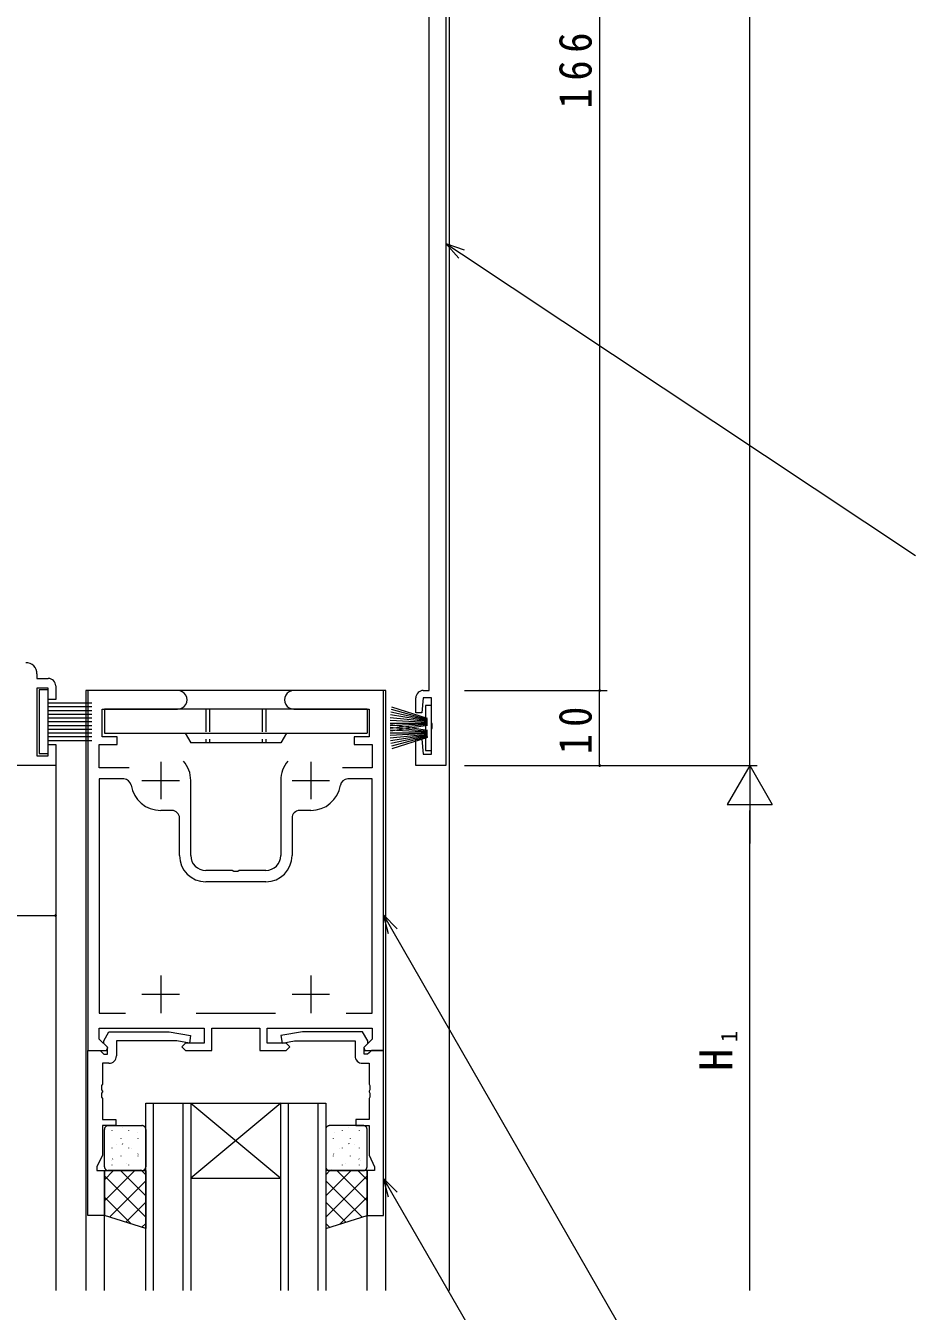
# Model space of a CAD drawing. Units: millimetres on the paper. Extents: x -420 to 373, y -297 to 267.
# Drawn here: x 98.1 to 215.7, y -193.3 to -22 of the extents above; entities that cross this region are included whole.
import ezdxf
from ezdxf.enums import TextEntityAlignment as Align

# ---------------------------------------------------------------- set-up
doc = ezdxf.new("R2010")
doc.units = ezdxf.units.MM
doc.linetypes.add('DASHED3', pattern=[4, 3, -1])
doc.linetypes.add('DOUBLE_CHAIN2', pattern=[12.8, 9, -1, 0.6, -0.6, 0.6, -1])
for name, color, linetype, lineweight in [('0-3_YKK_11', 7, 'Continuous', 9), ('0-4_YKK_12', 2, 'Continuous', 9), ('0-5_YKK_13', 4, 'Continuous', 9), ('0-6_YKK_D', 6, 'Continuous', 9)]:
    doc.layers.add(name, color=color, linetype=linetype, lineweight=lineweight)
doc.styles.add('ＭＳ ゴシック', font='')
doc.styles.get('ＭＳ ゴシック').set_extended_font_data('MS Gothic')

msp = doc.modelspace()

# ---------------------------------------------------------------- linework, layer by layer
at = {"layer": '0-3_YKK_11'}
for p, q in [((154.067, 55.422), (154.067, -120.578)), ((151.867, -110.578), (151.867, 44.169)), ((99.567, -108.378), (99.567, -108.978)), ((99.567, -108.978), (101.067, -108.978)), ((99.567, -110.278), (99.567, -119.278)), ((101.067, -110.278), (99.567, -110.278)), ((101.067, -111.778), (101.067, -110.278)), ((102.067, -109.978), (102.067, -111.778)), ((106.367, -110.578), (106.367, -158.578)), ((118.317, -110.578), (106.367, -110.578)), ((145.767, -110.578), (133.817, -110.578)), ((145.767, -158.578), (145.767, -110.578)), ((151.067, -110.578), (151.867, -110.578)), ((102.067, -111.778), (101.067, -111.778)), ((108.267, -113.078), (118.317, -113.078)), ((108.267, -116.778), (108.267, -113.078)), ((133.817, -113.078), (143.867, -113.078)), ((143.867, -113.078), (143.867, -116.778)), ((150.067, -113.578), (150.067, -111.578)), ((151.067, -111.578), (150.867, -113.578)), ((152.137, -111.578), (151.067, -111.578)), ((152.137, -114.87), (152.137, -111.578)), ((150.867, -113.578), (150.067, -113.578)), ((152.257, -115.053), (152.137, -114.87)), ((152.137, -115.786), (152.257, -115.603)), ((152.137, -119.078), (152.137, -115.786)), ((152.257, -115.603), (152.257, -115.053)), ((101.067, -117.778), (102.067, -117.778)), ((101.067, -119.278), (101.067, -117.778)), ((102.067, -117.778), (102.067, -120.578)), ((107.867, -117.778), (110.267, -117.778)), ((107.867, -120.878), (107.867, -117.778)), ((110.267, -116.778), (108.267, -116.778)), ((110.267, -117.778), (110.267, -116.778)), ((141.867, -116.778), (141.867, -117.778)), ((143.867, -116.778), (141.867, -116.778)), ((141.867, -117.778), (144.267, -117.778)), ((144.267, -117.778), (144.267, -120.878)), ((150.067, -117.078), (150.867, -117.078)), ((150.067, -120.578), (150.067, -117.078)), ((150.867, -117.078), (151.067, -119.078)), ((99.567, -119.278), (101.067, -119.278)), ((151.067, -119.078), (152.137, -119.078)), ((102.067, -120.578), (91.867, -120.578)), ((111.858, -120.878), (107.867, -120.878)), ((116.067, -120.078), (116.067, -125.078)), ((136.067, -120.078), (136.067, -125.078)), ((144.267, -120.878), (140.275, -120.878)), ((154.067, -120.578), (150.067, -120.578)), ((107.867, -122.378), (107.867, -153.578)), ((111.131, -122.378), (107.867, -122.378)), ((113.567, -122.578), (118.567, -122.578)), ((120.067, -132.578), (120.067, -122.578)), ((132.067, -122.578), (132.067, -132.578)), ((133.567, -122.578), (138.567, -122.578)), ((144.267, -122.378), (141.002, -122.378)), ((144.267, -153.578), (144.267, -122.378)), ((117.567, -126.578), (116.067, -126.578)), ((136.067, -126.578), (134.567, -126.578)), ((118.567, -132.578), (118.567, -127.578)), ((133.567, -127.578), (133.567, -132.578)), ((125.608, -134.578), (122.067, -134.578)), ((125.792, -134.698), (125.608, -134.578)), ((126.341, -134.698), (125.792, -134.698)), ((126.525, -134.578), (126.341, -134.698)), ((130.067, -134.578), (126.525, -134.578)), ((130.067, -136.078), (122.067, -136.078)), ((116.067, -148.578), (116.067, -153.578)), ((136.067, -148.578), (136.067, -153.578)), ((113.567, -151.078), (118.567, -151.078)), ((133.567, -151.078), (138.567, -151.078)), ((107.867, -153.578), (111.349, -153.578)), ((120.784, -153.578), (131.349, -153.578)), ((140.784, -153.578), (144.267, -153.578)), ((140.784, -153.578), (144.267, -153.578)), ((107.867, -155.578), (121.867, -155.578)), ((107.867, -157.054), (107.867, -155.578)), ((121.867, -155.578), (121.867, -157.578)), ((122.867, -155.578), (129.267, -155.578)), ((122.867, -158.578), (122.867, -155.578)), ((129.267, -155.578), (129.267, -158.578)), ((130.267, -155.578), (144.267, -155.578)), ((130.267, -157.578), (130.267, -155.578)), ((144.267, -155.578), (144.267, -157.054)), ((109.003, -158.19), (107.867, -157.054)), ((108.467, -157.29), (109.166, -156.078)), ((108.467, -157.628), (108.467, -157.29)), ((108.967, -158.128), (108.467, -157.628)), ((109.166, -156.078), (117.175, -156.078)), ((110.166, -157.278), (110.166, -159.278)), ((118.221, -157.278), (110.166, -157.278)), ((117.175, -156.078), (120.053, -156.585)), ((119.88, -157.57), (118.221, -157.278)), ((119.367, -157.578), (118.867, -158.078)), ((121.867, -157.578), (119.367, -157.578)), ((120.053, -156.585), (119.88, -157.57)), ((132.767, -157.578), (130.267, -157.578)), ((134.958, -156.078), (132.08, -156.585)), ((132.08, -156.585), (132.253, -157.57)), ((132.253, -157.57), (133.912, -157.278)), ((133.267, -158.078), (132.767, -157.578)), ((133.912, -157.278), (141.967, -157.278)), ((142.967, -156.078), (134.958, -156.078)), ((141.967, -157.278), (141.967, -159.278)), ((143.667, -157.29), (142.967, -156.078)), ((144.267, -157.054), (143.13, -158.19)), ((143.166, -158.128), (143.667, -157.628)), ((143.667, -157.628), (143.667, -157.29)), ((106.367, -158.578), (107.997, -158.578)), ((106.367, -180.578), (106.367, -158.578)), ((106.367, -158.578), (108.842, -158.578)), ((107.997, -158.578), (108.297, -158.878)), ((108.297, -158.878), (108.497, -159.078)), ((108.497, -159.078), (108.967, -159.078)), ((108.842, -158.578), (109.003, -158.19)), ((108.967, -159.078), (108.967, -158.128)), ((118.867, -158.078), (119.367, -158.578)), ((119.367, -158.578), (122.867, -158.578)), ((129.267, -158.578), (132.767, -158.578)), ((132.767, -158.578), (133.267, -158.078)), ((143.13, -158.19), (143.291, -158.578)), ((143.166, -159.078), (143.166, -158.128)), ((143.637, -159.078), (143.166, -159.078)), ((143.291, -158.578), (145.767, -158.578)), ((143.837, -158.878), (143.637, -159.078)), ((144.137, -158.578), (143.837, -158.878)), ((145.767, -158.578), (144.137, -158.578)), ((145.767, -180.578), (145.767, -158.578)), ((108.297, -160.278), (108.297, -163.07)), ((109.166, -160.278), (108.297, -160.278)), ((142.967, -160.278), (143.837, -160.278)), ((143.837, -160.278), (143.837, -163.07)), ((108.297, -163.07), (108.177, -163.253)), ((108.177, -163.253), (108.177, -163.803)), ((108.177, -163.803), (108.297, -163.986)), ((108.297, -164.07), (108.177, -164.253)), ((108.177, -164.253), (108.177, -164.803)), ((108.297, -163.986), (108.297, -164.07)), ((143.837, -163.07), (143.957, -163.253)), ((143.957, -163.803), (143.837, -163.986)), ((143.837, -163.986), (143.837, -164.07)), ((143.837, -164.07), (143.957, -164.253)), ((143.957, -163.253), (143.957, -163.803)), ((143.957, -164.253), (143.957, -164.803)), ((108.177, -164.803), (108.297, -164.986)), ((108.297, -164.986), (108.297, -167.778)), ((143.957, -164.803), (143.837, -164.986)), ((143.837, -164.986), (143.837, -167.778)), ((108.297, -167.778), (110.067, -167.778)), ((110.067, -167.778), (110.067, -168.578)), ((142.067, -167.778), (142.067, -168.578)), ((143.837, -167.778), (142.067, -167.778)), ((108.297, -168.578), (108.297, -172.512)), ((110.067, -168.578), (108.297, -168.578)), ((142.067, -168.578), (143.837, -168.578)), ((143.837, -168.578), (143.837, -172.512)), ((108.297, -172.512), (107.567, -174.078)), ((143.837, -172.512), (144.567, -174.078)), ((107.567, -174.078), (107.567, -174.578)), ((107.567, -174.578), (108.567, -174.578)), ((108.567, -174.578), (108.567, -180.578)), ((143.567, -174.578), (143.567, -180.578)), ((144.567, -174.578), (143.567, -174.578)), ((144.567, -174.078), (144.567, -174.578)), ((108.567, -180.578), (106.367, -180.578)), ((143.567, -180.578), (145.767, -180.578))]:
    msp.add_line(p, q, dxfattribs=at)
for centre, radius, start, end in [((98.067, -108.378), 1.5, 0, 89.99998), ((101.067, -109.978), 1, 0, 89.99998), ((118.317, -111.828), 1.25, 269.99998, 90), ((133.817, -111.828), 1.25, 89.99998, 270), ((151.067, -111.578), 1, 90, 179.99998), ((116.067, -122.578), 4, 359.99997, 40.43979), ((136.067, -122.578), 4, 139.5602, 180.00002), ((111.131, -123.378), 1, 9.20688, 90), ((116.067, -122.578), 4, 189.20688, 270), ((136.067, -122.578), 4, 269.99998, 350.79311), ((141.002, -123.378), 1, 89.99998, 170.79311), ((117.567, -127.578), 1, 0, 89.99998), ((134.567, -127.578), 1, 90, 179.99998), ((122.067, -132.578), 3.5, 180, 269.99998), ((122.067, -132.578), 2, 180, 269.99998), ((130.067, -132.578), 2, 270, 359.99998), ((130.067, -132.578), 3.5, 270, 359.99998), ((109.166, -159.278), 1, 270, 359.99998), ((142.967, -159.278), 1, 180, 269.99998)]:
    msp.add_arc(centre, radius, start, end, dxfattribs=at)
at = {"layer": '0-4_YKK_12'}
for p, q in [((154.567, -190.578), (154.567, 150.344)), ((106.067, -110.578), (106.067, -190.578)), ((102.067, -120.278), (102.067, -190.578)), ((114.067, -165.578), (120.067, -165.578)), ((114.067, -190.578), (114.067, -165.578)), ((115.067, -165.578), (115.067, -190.578)), ((119.067, -190.578), (119.067, -165.578)), ((132.067, -165.578), (120.067, -175.578)), ((120.067, -165.578), (132.067, -175.578)), ((120.067, -165.578), (132.067, -165.578)), ((120.067, -165.578), (120.067, -190.578)), ((132.067, -165.578), (138.067, -165.578)), ((132.067, -190.578), (132.067, -165.578)), ((133.067, -165.578), (133.067, -190.578)), ((137.067, -190.578), (137.067, -165.578)), ((138.067, -165.578), (138.067, -190.578)), ((120.067, -175.578), (132.067, -175.578)), ((108.567, -190.578), (108.567, -180.378)), ((143.567, -190.578), (143.567, -180.378))]:
    msp.add_line(p, q, dxfattribs=at)
msp.add_lwpolyline([(146.067, -190.578), (146.067, -110.578), (106.067, -110.578)], dxfattribs=at)
at = {"layer": '0-5_YKK_13'}
for p, q in [((101.066, -110.481), (99.866, -110.481)), ((99.866, -110.481), (99.866, -118.981)), ((101.066, -118.981), (101.066, -110.481)), ((106.57, -110.594), (106.57, -110.595)), ((101.066, -112.231), (106.866, -112.231)), ((101.066, -112.731), (106.866, -112.731)), ((108.567, -113.078), (108.567, -116.278)), ((143.567, -113.078), (108.567, -113.078)), ((143.567, -113.078), (143.567, -116.278)), ((151.636, -114.331), (146.88, -112.786)), ((151.336, -112.581), (151.336, -114.234)), ((152.136, -112.581), (151.336, -112.581)), ((152.136, -118.581), (152.136, -112.581)), ((101.066, -113.231), (106.866, -113.231)), ((101.066, -113.731), (106.866, -113.731)), ((101.066, -114.231), (106.866, -114.231)), ((101.066, -114.731), (106.866, -114.731)), ((151.636, -114.831), (146.642, -114.57)), ((151.636, -114.731), (146.663, -114.209)), ((151.636, -114.631), (146.697, -113.849)), ((151.636, -114.531), (146.745, -113.492)), ((151.636, -114.431), (146.806, -113.137)), ((101.066, -115.231), (106.866, -115.231)), ((101.066, -115.731), (106.866, -115.731)), ((101.066, -116.231), (106.866, -116.231)), ((108.567, -116.278), (143.567, -116.278)), ((119.316, -116.278), (120.067, -117.578)), ((146.636, -114.931), (151.636, -114.931)), ((146.636, -116.231), (151.636, -116.231)), ((151.636, -115.031), (146.642, -115.293)), ((151.636, -116.131), (146.642, -115.87)), ((151.636, -116.331), (146.642, -116.593)), ((151.636, -115.131), (146.663, -115.654)), ((151.636, -116.031), (146.663, -115.509)), ((151.636, -116.431), (146.663, -116.954)), ((151.636, -115.931), (146.697, -115.149)), ((151.636, -115.231), (146.697, -116.014)), ((151.336, -115.279), (151.336, -115.884)), ((101.066, -116.731), (106.866, -116.731)), ((101.066, -117.231), (106.866, -117.231)), ((151.636, -116.531), (146.697, -117.314)), ((151.636, -116.631), (146.745, -117.671)), ((151.636, -116.731), (146.806, -118.026)), ((151.636, -116.831), (146.88, -118.377)), ((151.336, -116.929), (151.336, -118.581)), ((99.866, -118.981), (101.066, -118.981)), ((151.336, -118.581), (152.136, -118.581))]:
    msp.add_line(p, q, dxfattribs=at)
at = {"layer": '0-5_YKK_13', "linetype": 'DASHED3'}
for p, q in [((122.067, -113.079), (122.067, -117.579)), ((122.567, -113.078), (122.567, -117.578)), ((129.567, -113.078), (129.567, -117.578)), ((130.067, -113.079), (130.067, -117.579))]:
    msp.add_line(p, q, dxfattribs=at)
at = {"layer": '0-5_YKK_13', "linetype": 'DOUBLE_CHAIN2'}
for p, q in [((108.567, -174.078), (108.567, -169.078)), ((109.067, -168.578), (113.567, -168.578)), ((109.583, -169.285), (109.583, -169.248)), ((111.033, -168.806), (111.035, -168.799)), ((111.826, -169.285), (111.826, -169.248)), ((112.905, -169.538), (112.907, -169.53)), ((114.067, -169.078), (114.067, -174.078)), ((138.067, -169.078), (138.067, -174.078)), ((143.067, -168.578), (138.567, -168.578)), ((139.229, -169.538), (139.226, -169.53)), ((140.307, -169.285), (140.307, -169.248)), ((141.1, -168.806), (141.098, -168.799)), ((142.55, -169.285), (142.55, -169.248)), ((143.567, -174.078), (143.567, -169.078)), ((110.204, -171.146), (110.207, -171.139)), ((110.795, -170.354), (110.795, -170.317)), ((110.955, -171.039), (110.996, -170.977)), ((113.037, -170.354), (113.037, -170.317)), ((139.096, -170.354), (139.096, -170.317)), ((141.178, -171.039), (141.137, -170.977)), ((141.339, -170.354), (141.339, -170.317)), ((141.929, -171.146), (141.926, -171.139)), ((109.583, -171.565), (109.583, -171.528)), ((109.62, -173.056), (109.661, -172.994)), ((110.795, -172.634), (110.795, -172.597)), ((111.826, -171.565), (111.826, -171.528)), ((112.176, -171.595), (112.178, -171.588)), ((112.997, -172.393), (113.039, -172.331)), ((113.037, -172.634), (113.037, -172.597)), ((139.136, -172.393), (139.095, -172.331)), ((139.096, -172.634), (139.096, -172.597)), ((139.957, -171.595), (139.955, -171.588)), ((140.307, -171.565), (140.307, -171.528)), ((141.339, -172.634), (141.339, -172.597)), ((142.513, -173.056), (142.472, -172.994)), ((142.55, -171.565), (142.55, -171.528)), ((108.567, -174.578), (114.067, -174.578)), ((108.567, -180.578), (108.567, -174.578)), ((108.567, -178.627), (112.615, -174.578)), ((108.567, -175.798), (109.787, -174.578)), ((113.567, -174.578), (109.067, -174.578)), ((109.476, -173.203), (109.478, -173.196)), ((109.583, -173.845), (109.583, -173.808)), ((110.687, -174.578), (114.067, -177.958)), ((111.435, -173.688), (111.437, -173.68)), ((111.826, -173.845), (111.826, -173.808)), ((113.306, -174.419), (113.309, -174.412)), ((113.515, -174.578), (114.067, -175.129)), ((114.067, -174.578), (114.067, -182.278)), ((138.067, -174.578), (138.067, -182.278)), ((143.567, -174.578), (138.067, -174.578)), ((138.618, -174.578), (138.067, -175.129)), ((141.446, -174.578), (138.067, -177.958)), ((138.567, -174.578), (143.067, -174.578)), ((138.827, -174.419), (138.824, -174.412)), ((143.567, -178.627), (139.518, -174.578)), ((140.307, -173.845), (140.307, -173.808)), ((140.698, -173.688), (140.696, -173.68)), ((143.567, -175.798), (142.346, -174.578)), ((142.55, -173.845), (142.55, -173.808)), ((142.657, -173.203), (142.655, -173.196)), ((143.567, -180.578), (143.567, -174.578)), ((108.567, -175.286), (114.067, -180.786)), ((109.237, -180.785), (114.067, -175.955)), ((143.567, -175.286), (138.067, -180.786)), ((142.897, -180.785), (138.067, -175.955)), ((108.567, -178.114), (112.132, -181.68)), ((143.567, -178.114), (140.001, -181.68)), ((111.397, -181.453), (114.067, -178.784)), ((140.736, -181.453), (138.067, -178.784)), ((114.067, -182.278), (108.567, -180.578)), ((113.558, -182.121), (114.067, -181.612)), ((138.067, -182.278), (143.567, -180.578)), ((138.575, -182.121), (138.067, -181.612))]:
    msp.add_line(p, q, dxfattribs=at)
at = {"layer": '0-5_YKK_13'}
msp.add_lwpolyline([(132.817, -116.278), (132.067, -117.578), (120.067, -117.578)], dxfattribs=at)
at = {"layer": '0-5_YKK_13', "linetype": 'DOUBLE_CHAIN2'}
for centre, start, end in [((109.067, -169.078), 90, 180), ((113.567, -169.078), 0, 90), ((138.567, -169.078), 90, 180), ((143.067, -169.078), 0, 90), ((109.067, -174.078), 180, 270), ((113.567, -174.078), 270, 0), ((138.567, -174.078), 180, 270), ((143.067, -174.078), 270, 0)]:
    msp.add_arc(centre, 0.5, start, end, dxfattribs=at)
at = {"layer": '0-6_YKK_D'}
for p, q in [((194.567, -120.578), (194.567, 89.422)), ((174.567, 55.422), (174.567, -110.578)), ((154.067, -51.014), (156.149, -52.397)), ((154.067, -51.014), (156.52, -51.839)), ((155.778, -52.955), (154.067, -51.014)), ((156.149, -52.397), (216.677, -92.603)), ((156.567, -110.578), (175.567, -110.578)), ((157.567, -110.578), (175.567, -110.578)), ((174.567, -120.578), (174.567, -110.578)), ((156.567, -120.578), (195.567, -120.578)), ((156.567, -120.578), (195.567, -120.578)), ((156.567, -120.578), (175.567, -120.578)), ((194.567, -120.578), (191.567, -125.774)), ((194.567, -120.578), (194.567, -130.97)), ((194.567, -120.578), (197.567, -125.774)), ((102.067, -122.578), (102.067, -141.578)), ((191.567, -125.774), (197.567, -125.774)), ((194.567, -190.578), (194.567, -126.578)), ((145.767, -140.498), (147.012, -142.666)), ((145.767, -140.498), (147.593, -142.332)), ((146.431, -142.999), (145.767, -140.498)), ((54.567, -140.578), (102.067, -140.578)), ((147.012, -142.666), (182.098, -203.726)), ((145.767, -175.626), (147.016, -177.791)), ((145.767, -175.626), (147.596, -177.456)), ((146.436, -178.126), (145.767, -175.626)), ((147.016, -177.791), (169.582, -216.898))]:
    msp.add_line(p, q, dxfattribs=at)
for centre, start, end in [((174.567, -110.578), 90, 270), ((174.567, -110.578), 90, 270), ((174.567, -110.578), 270, 90), ((174.567, -110.578), 270, 90), ((174.567, -120.578), 90, 270), ((174.567, -120.578), 270, 90), ((102.067, -140.578), 0, 180), ((102.067, -140.578), 180, 0)]:
    msp.add_arc(centre, 0.106, start, end, dxfattribs=at)

# ---------------------------------------------------------------- texts
at = {"layer": '0-6_YKK_D', "color": 7, "style": 'ＭＳ ゴシック'}
msp.add_text('1', height=2.199, rotation=90, dxfattribs=at).set_placement((193.567, -157.458), align=Align.BOTTOM_LEFT)
at = {"layer": '0-6_YKK_D', "color": 3, "style": 'ＭＳ ゴシック'}
msp.add_text('H', height=4.399, rotation=90, dxfattribs=at).set_placement((193.567, -161.298), align=Align.BOTTOM_LEFT)
at = {"layer": '0-6_YKK_D', "color": 3, "char_height": 4.399, "attachment_point": 7, "rotation": 90, "style": 'ＭＳ ゴシック'}
for s, insert in [('\\T1.38;\\W0.9;166', (173.567, -33.018)), ('\\T1.36;\\W0.9;10', (173.567, -119.098))]:
    msp.add_mtext(s, dxfattribs=dict(at, insert=insert))

doc.saveas('drawing.dxf')
